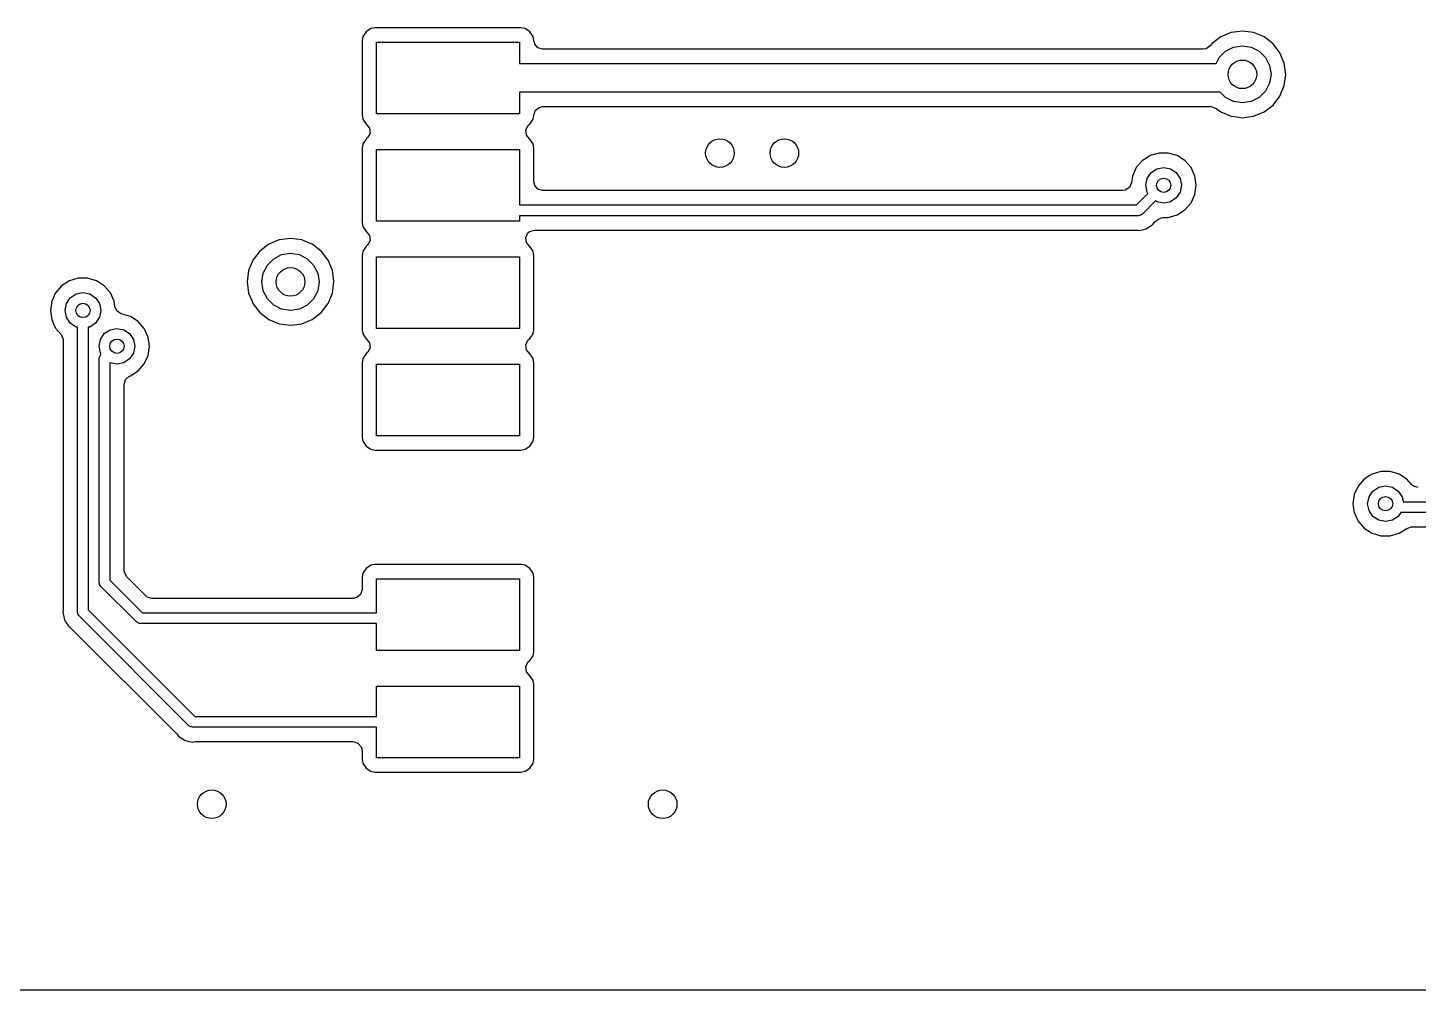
# Model space of a CAD drawing. Extents: x 0.4 to 10.6, y -8.1 to -0.4.
# Drawn here: x 6.115 to 6.88, y -3.445 to -2.915 of the extents above; entities that cross this region are included whole.
import ezdxf

# ---------------------------------------------------------------- set-up
doc = ezdxf.new("R2010")
doc.units = 0
doc.header["$MEASUREMENT"] = 0
doc.layers.add('BLACK', color=7, linetype='CONTINUOUS')

msp = doc.modelspace()

# ---------------------------------------------------------------- linework, layer by layer
at = {"layer": 'BLACK', "linetype": 'CONTINUOUS'}
for p, q in [((6.29965, -2.92015), (6.29919, -2.92245)), ((6.3014, -2.91754), (6.29965, -2.92015)), ((6.29965, -2.92015), (6.29965, -2.92015)), ((6.30401, -2.91579), (6.3014, -2.91754)), ((6.30631, -2.91533), (6.30401, -2.91579)), ((6.30401, -2.91579), (6.30401, -2.91579)), ((6.3866, -2.91533), (6.30631, -2.91533)), ((6.30631, -2.91533), (6.30631, -2.91533)), ((6.38891, -2.91579), (6.3866, -2.91533)), ((6.3866, -2.91533), (6.3866, -2.91533)), ((6.39152, -2.91754), (6.38891, -2.91579)), ((6.38891, -2.91579), (6.38891, -2.91579)), ((6.39326, -2.92015), (6.39152, -2.91754)), ((6.39372, -2.92244), (6.39326, -2.92015)), ((6.39326, -2.92015), (6.39326, -2.92015)), ((6.77154, -2.92029), (6.76873, -2.92245)), ((6.77729, -2.91791), (6.77154, -2.92029)), ((6.78346, -2.9171), (6.77729, -2.91791)), ((6.77729, -2.91791), (6.77729, -2.91791)), ((6.78964, -2.91791), (6.78346, -2.9171)), ((6.78346, -2.9171), (6.78346, -2.9171)), ((6.79504, -2.92015), (6.78964, -2.91791)), ((6.78964, -2.91791), (6.78964, -2.91791)), ((6.79539, -2.92029), (6.79504, -2.92015)), ((6.80033, -2.92408), (6.79539, -2.92029)), ((6.29919, -2.92245), (6.29919, -2.96338)), ((6.30709, -2.9626), (6.30709, -2.92323)), ((6.30709, -2.92323), (6.38583, -2.92323)), ((6.38583, -2.92323), (6.38583, -2.93504)), ((6.39372, -2.92245), (6.39372, -2.92244)), ((6.39374, -2.92269), (6.39372, -2.92245)), ((6.39372, -2.92245), (6.39372, -2.92245)), ((6.39381, -2.92268), (6.39374, -2.92269)), ((6.39416, -2.92429), (6.39381, -2.92268)), ((6.39596, -2.92637), (6.39416, -2.92429)), ((6.3986, -2.92715), (6.39596, -2.92637)), ((6.76185, -2.92715), (6.3986, -2.92715)), ((6.7635, -2.92686), (6.76185, -2.92715)), ((6.76572, -2.92524), (6.7635, -2.92686)), ((6.7666, -2.92408), (6.76572, -2.92524)), ((6.76873, -2.92245), (6.7666, -2.92408)), ((6.77072, -2.93169), (6.77421, -2.9282)), ((6.77421, -2.9282), (6.7786, -2.92597)), ((6.7786, -2.92597), (6.78346, -2.9252)), ((6.78346, -2.9252), (6.78833, -2.92597)), ((6.78833, -2.92597), (6.79272, -2.9282)), ((6.79272, -2.9282), (6.7962, -2.93169)), ((6.80412, -2.92902), (6.80033, -2.92408)), ((6.8065, -2.93477), (6.80412, -2.92902)), ((6.38583, -2.93504), (6.76902, -2.93504)), ((6.76902, -2.93504), (6.77072, -2.93169)), ((6.7962, -2.93169), (6.79844, -2.93608)), ((6.79844, -2.93608), (6.79921, -2.94094)), ((6.80731, -2.94094), (6.8065, -2.93477)), ((6.79921, -2.94094), (6.79844, -2.94581)), ((6.8065, -2.94712), (6.80731, -2.94094)), ((6.77131, -2.95079), (6.38583, -2.95079)), ((6.38583, -2.95079), (6.38583, -2.9626)), ((6.77421, -2.95369), (6.77131, -2.95079)), ((6.7962, -2.9502), (6.79272, -2.95369)), ((6.79844, -2.94581), (6.7962, -2.9502)), ((6.80412, -2.95287), (6.8065, -2.94712)), ((6.3945, -2.96092), (6.39657, -2.95912)), ((6.39657, -2.95912), (6.3986, -2.95868)), ((6.3986, -2.95868), (6.76609, -2.95868)), ((6.76609, -2.95868), (6.76873, -2.95946)), ((6.76873, -2.95946), (6.76906, -2.95969)), ((6.76906, -2.95969), (6.77154, -2.9616)), ((6.7786, -2.95592), (6.77421, -2.95369)), ((6.78346, -2.95669), (6.7786, -2.95592)), ((6.78833, -2.95592), (6.78346, -2.95669)), ((6.79272, -2.95369), (6.78833, -2.95592)), ((6.79539, -2.9616), (6.80033, -2.95781)), ((6.80033, -2.95781), (6.80412, -2.95287)), ((6.29919, -2.96338), (6.29965, -2.96568)), ((6.29965, -2.96568), (6.29965, -2.96568)), ((6.29965, -2.96568), (6.3014, -2.96829)), ((6.38583, -2.9626), (6.30709, -2.9626)), ((6.39152, -2.96829), (6.39326, -2.96568)), ((6.39326, -2.96568), (6.39372, -2.96338)), ((6.39326, -2.96568), (6.39326, -2.96568)), ((6.39326, -2.96568), (6.39326, -2.96568)), ((6.39372, -2.96338), (6.39374, -2.96314)), ((6.39372, -2.96338), (6.39372, -2.96338)), ((6.39372, -2.96338), (6.39372, -2.96338)), ((6.39374, -2.96314), (6.39384, -2.96315)), ((6.39384, -2.96315), (6.3945, -2.96092)), ((6.77154, -2.9616), (6.77154, -2.9616)), ((6.77154, -2.9616), (6.77154, -2.9616)), ((6.77154, -2.9616), (6.77729, -2.96398)), ((6.77729, -2.96398), (6.78038, -2.96438)), ((6.78038, -2.96438), (6.78346, -2.96479)), ((6.78346, -2.96479), (6.78552, -2.96452)), ((6.78346, -2.96479), (6.78346, -2.96479)), ((6.78346, -2.96479), (6.78346, -2.96479)), ((6.78552, -2.96452), (6.78964, -2.96398)), ((6.78964, -2.96398), (6.79539, -2.9616)), ((6.3014, -2.96829), (6.30153, -2.96838)), ((6.30153, -2.96838), (6.3033, -2.97049)), ((6.30364, -2.97322), (6.30245, -2.9757)), ((6.3033, -2.97049), (6.30364, -2.97322)), ((6.38927, -2.97166), (6.39046, -2.96918)), ((6.38962, -2.97439), (6.38927, -2.97166)), ((6.39138, -2.9765), (6.38962, -2.97439)), ((6.39046, -2.96918), (6.39138, -2.96838)), ((6.39138, -2.96838), (6.39152, -2.96829)), ((6.39152, -2.96829), (6.39152, -2.96829)), ((6.29965, -2.9792), (6.29919, -2.98151)), ((6.29919, -2.98151), (6.29919, -3.02243)), ((6.3014, -2.97659), (6.29965, -2.9792)), ((6.29965, -2.9792), (6.29965, -2.9792)), ((6.30153, -2.9765), (6.3014, -2.97659)), ((6.30245, -2.9757), (6.30153, -2.9765)), ((6.30709, -3.02165), (6.30709, -2.98228)), ((6.30709, -2.98228), (6.38583, -2.98228)), ((6.38583, -2.98228), (6.38583, -3.0128)), ((6.39152, -2.97659), (6.39138, -2.9765)), ((6.39326, -2.9792), (6.39152, -2.97659)), ((6.39372, -2.98151), (6.39326, -2.9792)), ((6.39326, -2.9792), (6.39326, -2.9792)), ((6.39372, -3.00002), (6.39372, -2.98151)), ((6.39372, -2.98151), (6.39372, -2.98151)), ((6.72842, -2.98843), (6.72508, -2.99228)), ((6.7307, -2.98697), (6.72842, -2.98843)), ((6.73271, -2.98567), (6.7307, -2.98697)), ((6.73761, -2.98423), (6.73271, -2.98567)), ((6.73271, -2.98567), (6.73271, -2.98567)), ((6.73271, -2.98567), (6.73271, -2.98567)), ((6.74271, -2.98423), (6.73761, -2.98423)), ((6.73761, -2.98423), (6.73761, -2.98423)), ((6.7476, -2.98567), (6.74271, -2.98423)), ((6.74271, -2.98423), (6.74271, -2.98423)), ((6.75189, -2.98843), (6.7476, -2.98567)), ((6.7476, -2.98567), (6.7476, -2.98567)), ((6.7476, -2.98567), (6.7476, -2.98567)), ((6.75523, -2.99228), (6.75189, -2.98843)), ((6.72296, -2.99692), (6.72242, -3.00071)), ((6.72508, -2.99228), (6.72296, -2.99692)), ((6.72508, -2.99228), (6.72508, -2.99228)), ((6.73106, -2.9982), (6.7332, -2.99501)), ((6.7332, -2.99501), (6.73639, -2.99288)), ((6.73639, -2.99288), (6.74016, -2.99213)), ((6.74016, -2.99213), (6.74392, -2.99288)), ((6.74392, -2.99288), (6.74712, -2.99501)), ((6.74712, -2.99501), (6.74925, -2.9982)), ((6.75735, -2.99692), (6.75523, -2.99228)), ((6.75808, -3.00197), (6.75735, -2.99692)), ((6.39416, -3.00205), (6.39372, -3.00002)), ((6.39596, -3.00413), (6.39416, -3.00205)), ((6.3986, -3.0049), (6.39596, -3.00413)), ((6.71759, -3.0049), (6.3986, -3.0049)), ((6.71896, -3.0047), (6.71759, -3.0049)), ((6.72128, -3.00322), (6.71896, -3.0047)), ((6.72242, -3.00071), (6.72128, -3.00322)), ((6.73031, -3.00197), (6.73106, -2.9982)), ((6.73106, -3.00574), (6.73031, -3.00197)), ((6.73153, -3.00642), (6.73106, -3.00574)), ((6.74925, -3.00574), (6.74712, -3.00893)), ((6.74925, -2.9982), (6.75, -3.00197)), ((6.75, -3.00197), (6.74925, -3.00574)), ((6.75735, -3.00702), (6.75808, -3.00197)), ((6.38583, -3.0128), (6.72515, -3.0128)), ((6.72515, -3.0128), (6.73153, -3.00642)), ((6.7357, -3.0106), (6.72847, -3.01784)), ((6.73639, -3.01106), (6.7357, -3.0106)), ((6.74016, -3.01181), (6.73639, -3.01106)), ((6.74392, -3.01106), (6.74016, -3.01181)), ((6.74712, -3.00893), (6.74392, -3.01106)), ((6.75189, -3.01551), (6.75523, -3.01166)), ((6.75523, -3.01166), (6.75735, -3.00702)), ((6.72638, -3.0187), (6.38583, -3.0187)), ((6.38583, -3.0187), (6.38583, -3.02165)), ((6.72698, -3.01848), (6.72638, -3.0187)), ((6.72763, -3.01842), (6.72698, -3.01848)), ((6.72815, -3.01805), (6.72763, -3.01842)), ((6.72828, -3.01801), (6.72815, -3.01805)), ((6.72832, -3.01794), (6.72828, -3.01801)), ((6.72847, -3.01784), (6.72832, -3.01794)), ((6.73633, -3.02113), (6.73875, -3.01982)), ((6.73875, -3.01982), (6.73978, -3.0197)), ((6.73978, -3.0197), (6.74271, -3.0197)), ((6.74271, -3.0197), (6.7476, -3.01827)), ((6.74271, -3.0197), (6.74271, -3.0197)), ((6.7476, -3.01827), (6.75189, -3.01551)), ((6.29919, -3.02243), (6.29965, -3.02473)), ((6.29965, -3.02473), (6.29965, -3.02473)), ((6.29965, -3.02473), (6.3014, -3.02734)), ((6.3014, -3.02734), (6.30153, -3.02744)), ((6.30153, -3.02744), (6.3033, -3.02955)), ((6.38583, -3.02165), (6.30709, -3.02165)), ((6.38927, -3.03072), (6.39046, -3.02823)), ((6.39046, -3.02823), (6.39138, -3.02744)), ((6.39138, -3.02744), (6.39141, -3.02742)), ((6.39141, -3.02742), (6.39404, -3.0266)), ((6.39404, -3.0266), (6.39412, -3.02659)), ((6.39412, -3.02659), (6.72483, -3.02659)), ((6.72483, -3.02659), (6.72578, -3.02669)), ((6.72578, -3.02669), (6.72638, -3.02681)), ((6.72638, -3.02681), (6.72745, -3.02659)), ((6.72745, -3.02659), (6.72838, -3.02641)), ((6.72745, -3.02659), (6.72745, -3.02659)), ((6.72838, -3.02641), (6.73061, -3.02597)), ((6.73061, -3.02597), (6.73226, -3.02486)), ((6.73061, -3.02597), (6.73061, -3.02597)), ((6.73061, -3.02597), (6.73061, -3.02597)), ((6.73226, -3.02486), (6.73329, -3.02417)), ((6.73329, -3.02417), (6.73382, -3.02382)), ((6.73329, -3.02417), (6.73329, -3.02417)), ((6.73382, -3.02382), (6.7342, -3.02357)), ((6.73382, -3.02382), (6.73382, -3.02382)), ((6.7342, -3.02357), (6.73454, -3.02306)), ((6.73454, -3.02306), (6.73514, -3.02232)), ((6.73514, -3.02232), (6.73633, -3.02113)), ((6.24792, -3.03447), (6.24298, -3.03826)), ((6.25367, -3.03208), (6.24792, -3.03447)), ((6.25984, -3.03127), (6.25367, -3.03208)), ((6.25367, -3.03208), (6.25367, -3.03208)), ((6.26601, -3.03208), (6.25984, -3.03127)), ((6.25984, -3.03127), (6.25984, -3.03127)), ((6.2693, -3.03344), (6.26601, -3.03208)), ((6.26601, -3.03208), (6.26601, -3.03208)), ((6.27177, -3.03447), (6.2693, -3.03344)), ((6.2767, -3.03826), (6.27177, -3.03447)), ((6.3014, -3.03565), (6.29965, -3.03826)), ((6.30153, -3.03556), (6.3014, -3.03565)), ((6.30245, -3.03476), (6.30153, -3.03556)), ((6.30364, -3.03228), (6.30245, -3.03476)), ((6.3033, -3.02955), (6.30364, -3.03228)), ((6.38962, -3.03344), (6.38927, -3.03072)), ((6.39138, -3.03556), (6.38962, -3.03344)), ((6.39152, -3.03565), (6.39138, -3.03556)), ((6.39326, -3.03826), (6.39152, -3.03565)), ((6.23919, -3.0432), (6.23681, -3.04895)), ((6.24298, -3.03826), (6.23919, -3.0432)), ((6.2471, -3.04586), (6.25059, -3.04238)), ((6.25059, -3.04238), (6.25498, -3.04014)), ((6.25498, -3.04014), (6.25984, -3.03937)), ((6.25984, -3.03937), (6.26471, -3.04014)), ((6.26471, -3.04014), (6.2691, -3.04238)), ((6.2691, -3.04238), (6.27258, -3.04586)), ((6.28049, -3.0432), (6.2767, -3.03826)), ((6.28288, -3.04895), (6.28049, -3.0432)), ((6.29965, -3.03826), (6.29919, -3.04056)), ((6.29919, -3.04056), (6.29919, -3.08149)), ((6.29965, -3.03826), (6.29965, -3.03826)), ((6.30709, -3.08071), (6.30709, -3.04134)), ((6.30709, -3.04134), (6.38583, -3.04134)), ((6.38583, -3.04134), (6.38583, -3.08071)), ((6.39372, -3.04056), (6.39326, -3.03826)), ((6.39326, -3.03826), (6.39326, -3.03826)), ((6.39372, -3.08149), (6.39372, -3.04056)), ((6.39372, -3.04056), (6.39372, -3.04056)), ((6.23681, -3.04895), (6.236, -3.05512)), ((6.23681, -3.04895), (6.23681, -3.04895)), ((6.24409, -3.05512), (6.24487, -3.05025)), ((6.24487, -3.05025), (6.2471, -3.04586)), ((6.27258, -3.04586), (6.27482, -3.05025)), ((6.27482, -3.05025), (6.27559, -3.05512)), ((6.28307, -3.0504), (6.28288, -3.04895)), ((6.28362, -3.05457), (6.28307, -3.0504)), ((6.13394, -3.05732), (6.1306, -3.06118)), ((6.13737, -3.05512), (6.13394, -3.05732)), ((6.13823, -3.05457), (6.13737, -3.05512)), ((6.14312, -3.05313), (6.13823, -3.05457)), ((6.13823, -3.05457), (6.13823, -3.05457)), ((6.13823, -3.05457), (6.13823, -3.05457)), ((6.14822, -3.05313), (6.14312, -3.05313)), ((6.14312, -3.05313), (6.14312, -3.05313)), ((6.15311, -3.05457), (6.14822, -3.05313)), ((6.14822, -3.05313), (6.14822, -3.05313)), ((6.15397, -3.05512), (6.15311, -3.05457)), ((6.15311, -3.05457), (6.15311, -3.05457)), ((6.15311, -3.05457), (6.15311, -3.05457)), ((6.1574, -3.05732), (6.15397, -3.05512)), ((6.16074, -3.06118), (6.1574, -3.05732)), ((6.236, -3.05512), (6.236, -3.05512)), ((6.236, -3.05512), (6.23681, -3.06129)), ((6.24487, -3.05998), (6.24409, -3.05512)), ((6.27559, -3.05512), (6.27482, -3.05998)), ((6.28288, -3.06129), (6.28369, -3.05512)), ((6.28369, -3.05512), (6.28362, -3.05457)), ((6.12848, -3.06582), (6.12775, -3.07087)), ((6.1306, -3.06118), (6.12848, -3.06582)), ((6.1306, -3.06118), (6.1306, -3.06118)), ((6.13658, -3.0671), (6.13871, -3.06391)), ((6.13871, -3.06391), (6.1419, -3.06177)), ((6.1419, -3.06177), (6.14567, -3.06102)), ((6.14567, -3.06102), (6.14944, -3.06177)), ((6.14944, -3.06177), (6.15263, -3.06391)), ((6.15263, -3.06391), (6.15476, -3.0671)), ((6.16286, -3.06582), (6.16074, -3.06118)), ((6.16329, -3.06878), (6.16286, -3.06582)), ((6.23681, -3.06129), (6.23681, -3.06129)), ((6.23681, -3.06129), (6.23868, -3.06582)), ((6.23868, -3.06582), (6.23919, -3.06704)), ((6.2471, -3.06437), (6.24487, -3.05998)), ((6.25059, -3.06786), (6.2471, -3.06437)), ((6.27258, -3.06437), (6.2691, -3.06786)), ((6.27482, -3.05998), (6.27258, -3.06437)), ((6.28049, -3.06704), (6.28288, -3.06129)), ((6.12775, -3.07087), (6.12848, -3.07591)), ((6.13583, -3.07087), (6.13658, -3.0671)), ((6.13658, -3.07463), (6.13583, -3.07087)), ((6.15476, -3.0671), (6.15551, -3.07087)), ((6.15551, -3.07087), (6.15476, -3.07463)), ((6.16443, -3.07128), (6.16329, -3.06878)), ((6.16674, -3.07277), (6.16443, -3.07128)), ((6.17179, -3.07425), (6.16674, -3.07277)), ((6.17608, -3.07701), (6.17179, -3.07425)), ((6.17179, -3.07425), (6.17179, -3.07425)), ((6.17179, -3.07425), (6.17179, -3.07425)), ((6.23919, -3.06704), (6.24298, -3.07198)), ((6.24298, -3.07198), (6.24792, -3.07577)), ((6.25498, -3.0701), (6.25059, -3.06786)), ((6.25984, -3.07087), (6.25498, -3.0701)), ((6.26471, -3.0701), (6.25984, -3.07087)), ((6.2691, -3.06786), (6.26471, -3.0701)), ((6.27177, -3.07577), (6.2767, -3.07198)), ((6.2767, -3.07198), (6.28049, -3.06704)), ((6.12848, -3.07591), (6.1295, -3.07815)), ((6.1295, -3.07815), (6.1306, -3.08055)), ((6.1306, -3.08055), (6.13363, -3.08406)), ((6.13871, -3.07783), (6.13658, -3.07463)), ((6.1419, -3.07996), (6.13871, -3.07783)), ((6.14272, -3.08012), (6.1419, -3.07996)), ((6.14272, -3.23685), (6.14272, -3.08012)), ((6.14944, -3.07996), (6.14862, -3.08012)), ((6.14862, -3.08012), (6.14862, -3.23563)), ((6.15263, -3.07783), (6.14944, -3.07996)), ((6.15476, -3.07463), (6.15263, -3.07783)), ((6.15739, -3.08359), (6.16058, -3.08146)), ((6.16058, -3.08146), (6.16435, -3.08071)), ((6.16435, -3.08071), (6.16812, -3.08146)), ((6.16812, -3.08146), (6.17131, -3.08359)), ((6.17942, -3.08086), (6.17608, -3.07701)), ((6.18154, -3.0855), (6.17942, -3.08086)), ((6.24792, -3.07577), (6.25367, -3.07815)), ((6.25367, -3.07815), (6.25676, -3.07856)), ((6.25676, -3.07856), (6.25984, -3.07896)), ((6.25984, -3.07896), (6.2619, -3.07869)), ((6.25984, -3.07896), (6.25984, -3.07896)), ((6.25984, -3.07896), (6.25984, -3.07896)), ((6.2619, -3.07869), (6.26601, -3.07815)), ((6.26601, -3.07815), (6.27177, -3.07577)), ((6.29919, -3.08149), (6.29965, -3.08379)), ((6.38583, -3.08071), (6.30709, -3.08071)), ((6.39326, -3.08379), (6.39372, -3.08149)), ((6.39372, -3.08149), (6.39372, -3.08149)), ((6.13363, -3.08406), (6.13477, -3.08656)), ((6.13477, -3.08656), (6.13482, -3.08725)), ((6.13482, -3.08725), (6.13482, -3.23531)), ((6.15451, -3.09055), (6.15526, -3.08678)), ((6.15526, -3.08678), (6.15739, -3.08359)), ((6.17131, -3.08359), (6.17344, -3.08678)), ((6.17344, -3.08678), (6.17419, -3.09055)), ((6.18227, -3.09055), (6.18154, -3.0855)), ((6.29965, -3.08379), (6.29965, -3.08379)), ((6.29965, -3.08379), (6.3014, -3.0864)), ((6.3014, -3.0864), (6.30153, -3.08649)), ((6.30153, -3.08649), (6.3033, -3.0886)), ((6.3033, -3.0886), (6.30364, -3.09133)), ((6.38927, -3.08977), (6.39046, -3.08729)), ((6.38962, -3.0925), (6.38927, -3.08977)), ((6.39046, -3.08729), (6.39138, -3.08649)), ((6.39138, -3.08649), (6.39152, -3.0864)), ((6.39152, -3.0864), (6.39212, -3.0855)), ((6.39212, -3.0855), (6.39326, -3.08379)), ((6.39326, -3.08379), (6.39326, -3.08379)), ((6.39326, -3.08379), (6.39326, -3.08379)), ((6.15526, -3.09432), (6.15451, -3.09055)), ((6.15453, -3.09742), (6.15456, -3.09724)), ((6.15453, -3.14173), (6.15453, -3.09742)), ((6.15454, -3.09716), (6.15459, -3.09705)), ((6.15456, -3.09724), (6.15454, -3.09716)), ((6.15459, -3.09705), (6.15471, -3.09641)), ((6.15471, -3.09641), (6.15512, -3.09592)), ((6.15512, -3.09592), (6.15539, -3.09533)), ((6.15572, -3.09501), (6.15526, -3.09432)), ((6.15539, -3.09533), (6.15572, -3.09501)), ((6.17131, -3.09751), (6.16812, -3.09964)), ((6.17344, -3.09432), (6.17131, -3.09751)), ((6.17419, -3.09055), (6.17344, -3.09432)), ((6.17942, -3.10024), (6.18154, -3.0956)), ((6.18154, -3.0956), (6.18227, -3.09055)), ((6.29965, -3.09731), (6.29919, -3.09962)), ((6.3014, -3.0947), (6.29965, -3.09731)), ((6.29965, -3.09731), (6.29965, -3.09731)), ((6.30153, -3.09461), (6.3014, -3.0947)), ((6.30245, -3.09381), (6.30153, -3.09461)), ((6.30364, -3.09133), (6.30245, -3.09381)), ((6.39138, -3.09461), (6.38962, -3.0925)), ((6.39152, -3.0947), (6.39138, -3.09461)), ((6.39326, -3.09731), (6.39152, -3.0947)), ((6.39372, -3.09962), (6.39326, -3.09731)), ((6.39326, -3.09731), (6.39326, -3.09731)), ((6.16058, -3.09964), (6.16043, -3.09954)), ((6.16043, -3.09954), (6.16043, -3.14173)), ((6.16435, -3.10039), (6.16058, -3.09964)), ((6.16812, -3.09964), (6.16435, -3.10039)), ((6.17179, -3.10685), (6.17608, -3.10409)), ((6.17608, -3.10409), (6.17942, -3.10024)), ((6.29919, -3.09962), (6.29919, -3.14054)), ((6.30709, -3.13976), (6.30709, -3.10039)), ((6.30709, -3.10039), (6.38583, -3.10039)), ((6.38583, -3.10039), (6.38583, -3.13976)), ((6.39372, -3.14054), (6.39372, -3.09962)), ((6.39372, -3.09962), (6.39372, -3.09962)), ((6.39372, -3.09962), (6.39372, -3.09962)), ((6.16833, -3.11152), (6.1691, -3.10888)), ((6.16833, -3.14054), (6.16833, -3.11152)), ((6.1691, -3.10888), (6.17118, -3.10708)), ((6.17118, -3.10708), (6.17176, -3.10687)), ((6.17176, -3.10687), (6.17179, -3.10685)), ((6.17179, -3.10685), (6.17179, -3.10685)), ((6.15453, -3.22047), (6.15453, -3.14173)), ((6.15453, -3.14173), (6.15453, -3.14173)), ((6.16043, -3.14173), (6.16043, -3.21925)), ((6.16833, -3.17717), (6.16833, -3.14054)), ((6.29919, -3.14054), (6.29965, -3.14284)), ((6.29965, -3.14284), (6.29965, -3.14284)), ((6.29965, -3.14284), (6.3014, -3.14545)), ((6.38583, -3.13976), (6.30709, -3.13976)), ((6.39152, -3.14545), (6.39326, -3.14284)), ((6.39326, -3.14284), (6.3936, -3.14112)), ((6.39326, -3.14284), (6.39326, -3.14284)), ((6.39326, -3.14284), (6.39326, -3.14284)), ((6.3936, -3.14112), (6.39372, -3.14054)), ((6.3014, -3.14545), (6.30401, -3.1472)), ((6.30401, -3.1472), (6.30401, -3.1472)), ((6.30401, -3.1472), (6.30631, -3.14766)), ((6.30631, -3.14766), (6.30631, -3.14766)), ((6.30631, -3.14766), (6.30631, -3.14766)), ((6.30631, -3.14766), (6.3866, -3.14766)), ((6.3866, -3.14766), (6.38719, -3.14754)), ((6.3866, -3.14766), (6.3866, -3.14766)), ((6.38719, -3.14754), (6.38891, -3.1472)), ((6.38891, -3.1472), (6.39152, -3.14545)), ((6.38891, -3.1472), (6.38891, -3.1472)), ((6.38891, -3.1472), (6.38891, -3.1472)), ((6.85047, -3.16362), (6.84713, -3.16748)), ((6.85356, -3.16164), (6.85047, -3.16362)), ((6.85476, -3.16087), (6.85356, -3.16164)), ((6.85965, -3.15943), (6.85476, -3.16087)), ((6.85476, -3.16087), (6.85476, -3.16087)), ((6.85476, -3.16087), (6.85476, -3.16087)), ((6.86475, -3.15943), (6.85965, -3.15943)), ((6.85965, -3.15943), (6.85965, -3.15943)), ((6.86965, -3.16087), (6.86475, -3.15943)), ((6.86475, -3.15943), (6.86475, -3.15943)), ((6.87394, -3.16362), (6.86965, -3.16087)), ((6.86965, -3.16087), (6.86965, -3.16087)), ((6.86965, -3.16087), (6.86965, -3.16087)), ((6.87652, -3.1666), (6.87394, -3.16362)), ((6.84501, -3.17212), (6.84429, -3.17717)), ((6.84713, -3.16748), (6.84501, -3.17212)), ((6.84713, -3.16748), (6.84713, -3.16748)), ((6.85236, -3.17717), (6.85311, -3.1734)), ((6.85311, -3.1734), (6.85525, -3.17021)), ((6.85525, -3.17021), (6.85844, -3.16807)), ((6.85844, -3.16807), (6.8622, -3.16732)), ((6.8622, -3.16732), (6.86597, -3.16807)), ((6.86597, -3.16807), (6.86916, -3.17021)), ((6.86916, -3.17021), (6.8713, -3.1734)), ((6.8713, -3.1734), (6.87185, -3.17618)), ((6.87757, -3.16751), (6.87652, -3.1666)), ((6.88021, -3.16829), (6.87757, -3.16751)), ((6.16833, -3.21396), (6.16833, -3.17717)), ((6.84429, -3.17717), (6.84501, -3.18221)), ((6.85311, -3.18093), (6.85236, -3.17717)), ((6.85525, -3.18413), (6.85311, -3.18093)), ((6.87185, -3.17618), (6.92126, -3.17618)), ((6.84501, -3.18221), (6.84527, -3.18278)), ((6.84527, -3.18278), (6.84713, -3.18685)), ((6.84713, -3.18685), (6.85047, -3.19071)), ((6.85844, -3.18626), (6.85525, -3.18413)), ((6.8622, -3.18701), (6.85844, -3.18626)), ((6.86597, -3.18626), (6.8622, -3.18701)), ((6.86916, -3.18413), (6.86597, -3.18626)), ((6.87053, -3.18209), (6.86916, -3.18413)), ((6.92126, -3.18209), (6.87053, -3.18209)), ((6.85047, -3.19071), (6.85476, -3.19346)), ((6.85476, -3.19346), (6.85965, -3.1949)), ((6.85965, -3.1949), (6.85965, -3.1949)), ((6.85965, -3.1949), (6.85965, -3.1949)), ((6.85965, -3.1949), (6.86475, -3.1949)), ((6.86475, -3.1949), (6.86965, -3.19346)), ((6.86475, -3.1949), (6.86475, -3.1949)), ((6.86965, -3.19346), (6.87386, -3.19076)), ((6.87386, -3.19076), (6.8765, -3.18998)), ((6.8765, -3.18998), (6.90848, -3.18998)), ((6.30401, -3.21107), (6.3014, -3.21281)), ((6.30631, -3.21061), (6.30401, -3.21107)), ((6.30401, -3.21107), (6.30401, -3.21107)), ((6.3866, -3.21061), (6.30631, -3.21061)), ((6.30631, -3.21061), (6.30631, -3.21061)), ((6.38891, -3.21107), (6.3866, -3.21061)), ((6.3866, -3.21061), (6.3866, -3.21061)), ((6.39152, -3.21281), (6.38891, -3.21107)), ((6.38891, -3.21107), (6.38891, -3.21107)), ((6.16043, -3.21925), (6.17839, -3.2372)), ((6.16844, -3.215), (6.16833, -3.21396)), ((6.16976, -3.21741), (6.16844, -3.215)), ((6.18023, -3.22788), (6.16976, -3.21741)), ((6.29965, -3.21542), (6.29919, -3.21773)), ((6.29919, -3.21773), (6.29919, -3.22443)), ((6.3014, -3.21281), (6.29965, -3.21542)), ((6.29965, -3.21542), (6.29965, -3.21542)), ((6.30709, -3.2372), (6.30709, -3.2185)), ((6.30709, -3.2185), (6.38583, -3.2185)), ((6.38583, -3.2185), (6.38583, -3.25787)), ((6.39326, -3.21542), (6.39152, -3.21281)), ((6.39372, -3.21773), (6.39326, -3.21542)), ((6.39326, -3.21542), (6.39326, -3.21542)), ((6.39372, -3.25865), (6.39372, -3.21773)), ((6.39372, -3.21773), (6.39372, -3.21773)), ((6.15475, -3.22108), (6.15453, -3.22047)), ((6.1548, -3.22172), (6.15475, -3.22108)), ((6.15517, -3.22225), (6.1548, -3.22172)), ((6.15522, -3.22237), (6.15517, -3.22225)), ((6.15529, -3.22241), (6.15522, -3.22237)), ((6.15539, -3.22256), (6.15529, -3.22241)), ((6.17508, -3.24225), (6.15539, -3.22256)), ((6.29842, -3.22707), (6.29634, -3.22887)), ((6.29919, -3.22443), (6.29842, -3.22707)), ((6.18104, -3.22854), (6.18023, -3.22788)), ((6.18368, -3.22931), (6.18104, -3.22854)), ((6.29431, -3.22931), (6.18368, -3.22931)), ((6.29634, -3.22887), (6.29431, -3.22931)), ((6.13473, -3.23626), (6.13461, -3.23685)), ((6.13461, -3.23685), (6.13461, -3.23685)), ((6.13461, -3.23685), (6.13479, -3.23775)), ((6.13482, -3.23531), (6.13473, -3.23626)), ((6.13479, -3.23775), (6.13479, -3.23775)), ((6.13479, -3.23775), (6.13545, -3.24109)), ((6.13545, -3.24109), (6.13545, -3.24109)), ((6.13545, -3.24109), (6.13545, -3.24109)), ((6.13545, -3.24109), (6.13595, -3.24183)), ((6.13595, -3.24183), (6.13785, -3.24467)), ((6.14294, -3.23746), (6.14272, -3.23685)), ((6.14299, -3.2381), (6.14294, -3.23746)), ((6.14336, -3.23863), (6.14299, -3.2381)), ((6.14341, -3.23875), (6.14336, -3.23863)), ((6.14348, -3.23879), (6.14341, -3.23875)), ((6.14358, -3.23894), (6.14348, -3.23879)), ((6.20397, -3.29933), (6.14358, -3.23894)), ((6.14862, -3.23563), (6.20728, -3.29429)), ((6.17566, -3.24252), (6.17508, -3.24225)), ((6.17616, -3.24293), (6.17566, -3.24252)), ((6.17839, -3.2372), (6.23622, -3.2372)), ((6.23622, -3.2372), (6.30709, -3.2372)), ((6.13785, -3.24467), (6.13785, -3.24467)), ((6.13785, -3.24467), (6.13836, -3.24501)), ((6.13836, -3.24501), (6.13909, -3.24562)), ((6.13909, -3.24562), (6.19729, -3.30382)), ((6.17679, -3.24304), (6.17616, -3.24293)), ((6.17691, -3.2431), (6.17679, -3.24304)), ((6.17698, -3.24308), (6.17691, -3.2431)), ((6.17717, -3.24311), (6.17698, -3.24308)), ((6.23622, -3.24311), (6.17717, -3.24311)), ((6.30709, -3.24311), (6.23622, -3.24311)), ((6.30709, -3.25787), (6.30709, -3.24311)), ((6.38583, -3.25787), (6.30709, -3.25787)), ((6.38927, -3.26694), (6.39046, -3.26445)), ((6.39046, -3.26445), (6.39138, -3.26366)), ((6.39138, -3.26366), (6.39152, -3.26357)), ((6.39152, -3.26357), (6.39212, -3.26267)), ((6.39212, -3.26267), (6.39326, -3.26095)), ((6.39326, -3.26095), (6.39372, -3.25865)), ((6.39326, -3.26095), (6.39326, -3.26095)), ((6.39326, -3.26095), (6.39326, -3.26095)), ((6.39372, -3.25865), (6.39372, -3.25865)), ((6.38962, -3.26967), (6.38927, -3.26694)), ((6.39138, -3.27178), (6.38962, -3.26967)), ((6.39152, -3.27187), (6.39138, -3.27178)), ((6.39326, -3.27448), (6.39152, -3.27187)), ((6.30709, -3.29429), (6.30709, -3.27756)), ((6.30709, -3.27756), (6.38583, -3.27756)), ((6.38583, -3.27756), (6.38583, -3.31693)), ((6.39372, -3.27678), (6.39326, -3.27448)), ((6.39326, -3.27448), (6.39326, -3.27448)), ((6.39372, -3.31771), (6.39372, -3.27678)), ((6.39372, -3.27678), (6.39372, -3.27678)), ((6.20728, -3.29429), (6.30709, -3.29429)), ((6.19729, -3.30382), (6.1979, -3.30456)), ((6.20455, -3.2996), (6.20397, -3.29933)), ((6.20505, -3.30002), (6.20455, -3.2996)), ((6.20568, -3.30013), (6.20505, -3.30002)), ((6.2058, -3.30019), (6.20568, -3.30013)), ((6.20588, -3.30016), (6.2058, -3.30019)), ((6.20606, -3.3002), (6.20588, -3.30016)), ((6.30709, -3.3002), (6.20606, -3.3002)), ((6.30709, -3.31693), (6.30709, -3.3002)), ((6.1979, -3.30456), (6.19824, -3.30506)), ((6.19824, -3.30506), (6.19824, -3.30506)), ((6.19824, -3.30506), (6.19824, -3.30506)), ((6.19824, -3.30506), (6.19904, -3.3056)), ((6.19904, -3.3056), (6.19904, -3.3056)), ((6.19904, -3.3056), (6.20183, -3.30746)), ((6.20183, -3.30746), (6.20183, -3.30746)), ((6.20183, -3.30746), (6.20606, -3.3083)), ((6.20606, -3.3083), (6.20647, -3.30822)), ((6.20647, -3.30822), (6.20666, -3.30818)), ((6.20666, -3.30818), (6.20761, -3.30809)), ((6.20761, -3.30809), (6.29431, -3.30809)), ((6.29431, -3.30809), (6.29695, -3.30887)), ((6.29695, -3.30887), (6.29875, -3.31094)), ((6.29875, -3.31094), (6.29919, -3.31297)), ((6.29919, -3.31297), (6.29919, -3.31771)), ((6.29919, -3.31771), (6.29965, -3.32001)), ((6.38583, -3.31693), (6.30709, -3.31693)), ((6.39326, -3.32001), (6.39372, -3.31771)), ((6.39372, -3.31771), (6.39372, -3.31771)), ((6.29965, -3.32001), (6.29965, -3.32001)), ((6.29965, -3.32001), (6.3014, -3.32262)), ((6.3014, -3.32262), (6.30401, -3.32436)), ((6.30401, -3.32436), (6.30401, -3.32436)), ((6.30401, -3.32436), (6.30631, -3.32482)), ((6.30631, -3.32482), (6.30631, -3.32482)), ((6.30631, -3.32482), (6.30631, -3.32482)), ((6.30631, -3.32482), (6.3866, -3.32482)), ((6.3866, -3.32482), (6.38719, -3.32471)), ((6.3866, -3.32482), (6.3866, -3.32482)), ((6.38719, -3.32471), (6.38891, -3.32436)), ((6.38891, -3.32436), (6.39152, -3.32262)), ((6.38891, -3.32436), (6.38891, -3.32436)), ((6.38891, -3.32436), (6.38891, -3.32436)), ((6.39152, -3.32262), (6.39326, -3.32001)), ((6.39326, -3.32001), (6.39326, -3.32001)), ((6.39326, -3.32001), (6.39326, -3.32001)), ((7.46063, -3.44486), (5.81199, -3.44486))]:
    msp.add_line(p, q, dxfattribs=at)
at = {"layer": 'BLACK'}
for centre, radius in [((6.78346, -2.94094), 0.00787), ((6.49606, -2.98425), 0.00787), ((6.5315, -2.98425), 0.00787), ((6.74016, -3.00197), 0.00394), ((6.25984, -3.05512), 0.00787), ((6.14567, -3.07087), 0.00394), ((6.16435, -3.09055), 0.00394), ((6.8622, -3.17717), 0.00394), ((6.21654, -3.34252), 0.00787), ((6.46457, -3.34252), 0.00787)]:
    msp.add_circle(centre, radius, dxfattribs=at)

doc.saveas('drawing.dxf')
